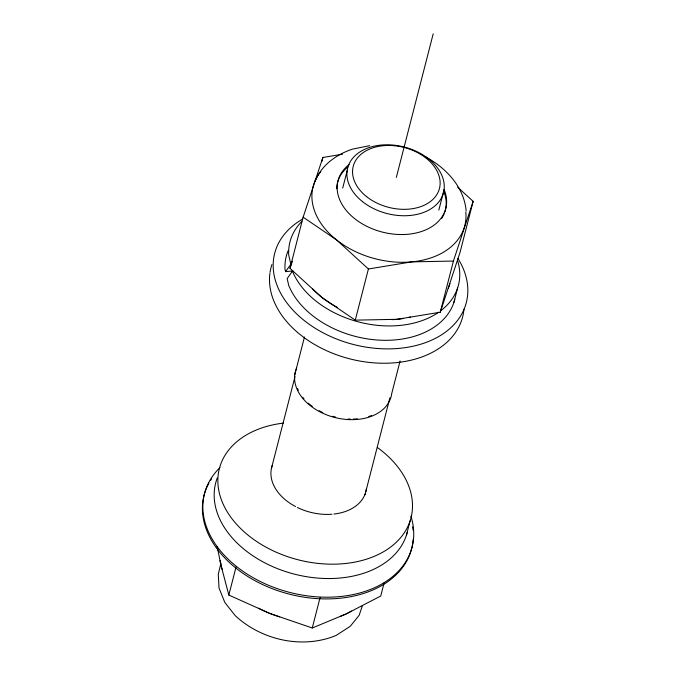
<?xml version="1.0" encoding="UTF-8"?>
<svg xmlns="http://www.w3.org/2000/svg" width="676" height="676" viewBox="0 0 676 676"><rect width="100%" height="100%" fill="white"/><g stroke="black" fill="none" stroke-linecap="round" stroke-linejoin="round"><path stroke-width="1.01" d="M457.618 187.167L473.141 201.338L460.01 252.494L440.27 312.211L396.964 319.317L355.272 320.137L321.827 297.381L290.004 268.338L303.135 217.182L322.866 157.466L342.462 154.246M321.835 161.471L322.866 157.466M220.959 563.133L218.28 574.228L218.999 587.959L224.821 602.468L235.265 615.692C261.705 640.197 302.493 649.374 336.175 635.423L350.252 626.28L359.125 615.354L362.42 605.662M384.129 582.839L380.74 596.029L345.994 614.002L312.27 627.987L270.037 613.529L228.834 595.074L236.127 566.674M294.787 374.707L304.47 336.986M342.69 188.131L347.143 170.8M271.397 468.586L294.99 376.684M355.272 320.137L368.403 268.98L336.58 239.938L303.135 217.182M396.339 177.399L433.206 33.8M312.27 627.987L320.086 597.559M364.981 494.815L389.891 397.809M400.082 361.026L391.7 393.652A49.466 34.358 14.4 0 1 333.826 417.236A49.466 34.358 14.4 0 1 296.705 367.981M438.825 210.135L444.056 189.745M440.27 312.211L453.41 261.054L473.141 201.338M453.951 302.282L457.635 287.917M406.403 535.291L410.095 520.926M290.004 268.338L292.353 261.409M315.109 181.362C321.362 165.13 336.454 154.398 352.517 149.126L369.662 145.678M292.86 270.949L285.551 271.634L290.841 264.223L288.686 254.894A86.976 60.417 14.4 0 1 301.792 221.5M368.403 268.98L411.718 261.874L453.41 261.054M424.765 156.443C445.535 167.352 463.973 186.508 466.153 210.895M228.834 595.074L220.832 564.637L217.14 546.411M285.551 271.634L285.002 269.251A86.976 60.417 14.4 0 1 288.094 250.779M454.83 299.257A86.976 60.417 14.4 0 1 376 339.91A86.976 60.417 14.4 0 1 288.762 285.534L287.156 278.588L292.446 271.177A86.976 60.417 14.4 0 0 356.497 321.362A86.976 60.417 14.4 0 0 438.716 312.202M457.737 261.012A86.976 60.417 14.4 0 1 441.242 310.352M365.268 493.624A48.638 33.792 14.4 0 1 333.902 514.056M331.899 514.242A48.638 33.792 14.4 0 1 297.372 507.499M295.513 506.552A48.638 33.792 14.4 0 1 272.259 465.434M366.409 488.849A48.638 33.792 14.4 0 1 365.843 491.731M410.932 516.194A107.171 74.444 14.4 0 1 290.131 592.514A107.171 74.444 14.4 0 1 219.937 467.64M413.154 539.499A107.171 74.444 14.4 0 1 286.582 593.41A107.171 74.444 14.4 0 1 208.96 483.036M210.464 480.484A107.171 74.444 14.4 0 1 211.554 478.802M412.605 526.9A107.171 74.444 14.4 0 1 413.011 530.068M449.92 283.557A78.315 54.401 14.4 0 1 448.264 288.348M410.416 317.027A78.315 54.401 14.4 0 1 408.414 317.509M403.276 318.506A78.315 54.401 14.4 0 1 391.869 319.655M337.316 307.36A78.315 54.401 14.4 0 1 312.802 289.066M465.798 211.994A78.315 54.401 14.4 0 1 373.16 258.207A78.315 54.401 14.4 0 1 320.796 171.543M444.2 189.753A55.643 38.659 14.4 0 1 381.661 231.91A55.643 38.659 14.4 0 1 349.188 164.547M444.132 213.836A55.643 38.659 14.4 0 1 441.724 218.382M336.707 188.756A55.643 38.659 14.4 0 1 347.937 166.904M443.76 191.477A55.643 38.659 14.4 0 1 444.842 211.943M457.914 258.435A98.924 68.724 14.4 0 1 422.272 343.738A98.924 68.724 14.4 0 1 293.967 311.205A98.924 68.724 14.4 0 1 302.687 219.083M463.956 309.245A98.924 68.724 14.4 0 1 359.209 360.933A98.924 68.724 14.4 0 1 269.91 273.332M270.045 272.352A98.924 68.724 14.4 0 1 271.913 264.57M377.36 447.487A98.924 68.724 14.4 0 1 377.622 554.835A98.924 68.724 14.4 0 1 230.482 516.726A98.924 68.724 14.4 0 1 283.286 423.117M407.493 531.463A98.924 68.724 14.4 0 1 291.288 573.299A98.924 68.724 14.4 0 1 217.25 477.991M371.53 415.512A48.638 33.792 14.4 0 1 368.716 416.526M357.367 418.807A48.638 33.792 14.4 0 1 353.337 419.052M350.261 419.052A48.638 33.792 14.4 0 1 348.191 418.976M335.676 417.117A48.638 33.792 14.4 0 1 332.617 416.298M322.756 412.588A48.638 33.792 14.4 0 1 319.089 410.721M312.253 406.377A48.638 33.792 14.4 0 1 308.29 403.149M303.98 398.772A48.638 33.792 14.4 0 1 302.73 397.26M298.31 390.238A48.638 33.792 14.4 0 1 297.508 388.438M351.562 611.062A78.315 54.401 14.4 0 1 340.324 616.343M279.703 616.833A78.315 54.401 14.4 0 1 258.494 608.172M222.243 569.522A78.315 54.401 14.4 0 1 220.08 560.455M362.522 201.634A49.466 34.358 14.4 0 0 443.05 194.122A49.466 34.358 14.4 0 0 381.222 145.053A49.466 34.358 14.4 0 0 362.522 201.634M366.569 196.623A44.515 30.927 14.4 0 0 439.045 189.871A44.515 30.927 14.4 0 0 383.393 145.703A44.515 30.927 14.4 0 0 366.569 196.623"/></g></svg>
